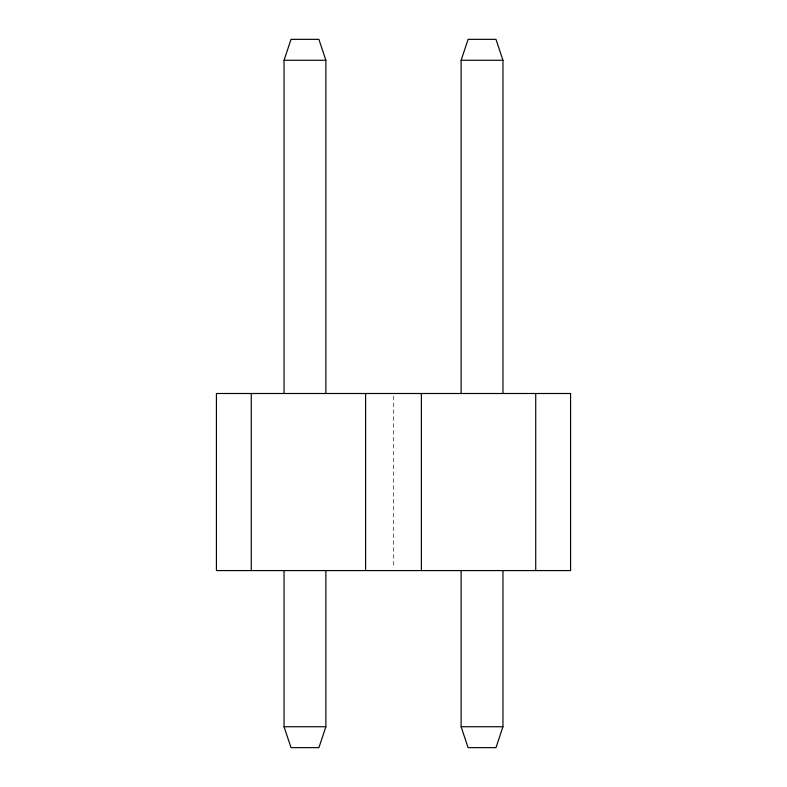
<?xml version="1.0" encoding="UTF-8"?>
<svg xmlns="http://www.w3.org/2000/svg" width="787" height="787" viewBox="0 0 787 787"><rect width="100%" height="100%" fill="white"/><g stroke="black" fill="none" stroke-linecap="round" stroke-linejoin="round"><path stroke-width="0.59" stroke-dasharray="3.94 2.95" d="M393.5 395.959L393.5 568.116"/><path stroke-width="1.18" d="M284.048 393.5L284.048 60.265L291.023 39.35L318.902 39.35L325.877 60.265L325.877 393.5M461.123 393.5L461.123 60.265L468.098 39.35L495.977 39.35L502.952 60.265L502.952 393.5M325.877 570.575L325.877 726.735L318.902 747.65L291.023 747.65L284.048 726.735L284.048 570.575M502.952 570.575L502.952 726.735L495.977 747.65L468.098 747.65L461.123 726.735L461.123 570.575M284.048 60.265L325.877 60.265M461.123 60.265L502.952 60.265M284.048 726.735L325.877 726.735M461.123 726.735L502.952 726.735M535.721 393.5L535.721 570.575M421.389 393.5L421.389 570.575M365.611 393.5L365.611 570.575M251.279 393.5L251.279 570.575M570.575 393.5L216.425 393.5L216.425 570.575L570.575 570.575L570.575 393.5"/></g></svg>
